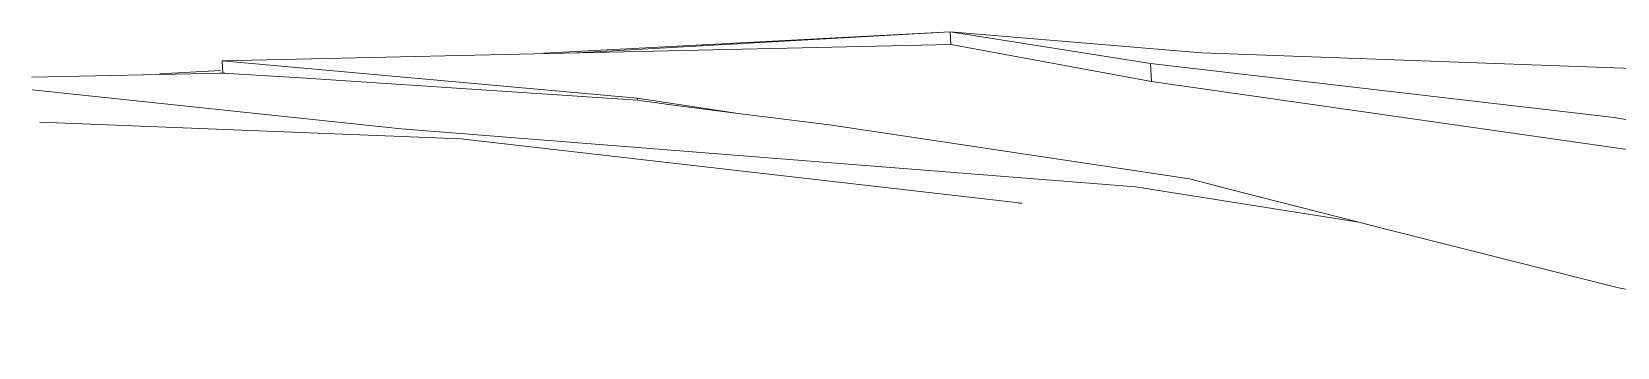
# Model space of a CAD drawing. Header units: inches. Extents: x 205 to 211, y -138 to -29.
# Drawn here: x 206.4196 to 206.633, y -137.5571 to -137.5147 of the extents above; entities that cross this region are included whole.
import ezdxf

# ---------------------------------------------------------------- set-up
doc = ezdxf.new("R2010")
doc.units = ezdxf.units.IN
doc.header["$MEASUREMENT"] = 0
doc.layers.add('C-BLDG-PADS', color=91, linetype='Continuous', lineweight=9)
doc.layers.add('C-TOPO', color=7, linetype='Continuous', lineweight=9)

msp = doc.modelspace()

# ---------------------------------------------------------------- linework, layer by layer
at = {"layer": 'C-BLDG-PADS'}
for p, q in [((206.54329, -137.51638), (206.44523, -137.51858)), ((206.57028, -137.52136), (206.54329, -137.51638)), ((206.44523, -137.51858), (206.5011, -137.52359)), ((206.44523, -137.51858), (206.44533, -137.52022)), ((206.63272, -137.53031), (206.57028, -137.52136)), ((206.5011, -137.52359), (206.51468, -137.52565)), ((206.5011, -137.52359), (206.50112, -137.52389)), ((206.68516, -137.53728), (206.63272, -137.53031)), ((206.63297, -137.54909), (206.67255, -137.55715))]:
    msp.add_line(p, q, dxfattribs=at)
at = {"layer": 'C-TOPO'}
for p, q in [((206.5432, -137.51466), (206.48851, -137.51757)), ((206.5432, -137.51466), (206.49297, -137.51751)), ((206.49297, -137.51751), (206.5432, -137.51466)), ((206.5432, -137.51466), (206.49297, -137.51751)), ((206.57701, -137.5175), (206.5432, -137.51466)), ((206.5432, -137.51466), (206.57015, -137.51895)), ((206.5432, -137.51466), (206.57701, -137.5175)), ((206.54329, -137.51638), (206.5432, -137.51466)), ((206.5432, -137.51466), (206.57015, -137.51895)), ((206.57015, -137.51895), (206.5432, -137.51466)), ((206.54329, -137.51638), (206.5432, -137.51466)), ((206.54329, -137.51638), (206.5432, -137.51466)), ((206.54329, -137.51638), (206.5432, -137.51466)), ((206.57701, -137.5175), (206.69708, -137.52188)), ((206.44533, -137.52022), (206.41961, -137.52076)), ((206.44502, -137.51988), (206.43684, -137.52031)), ((206.44415, -137.52028), (206.44555, -137.52021)), ((206.4558, -137.52085), (206.44533, -137.52022)), ((206.4558, -137.52085), (206.44533, -137.52022)), ((206.44533, -137.52022), (206.4558, -137.52085)), ((206.57015, -137.51895), (206.63253, -137.52621)), ((206.57015, -137.51895), (206.63253, -137.52621)), ((206.63253, -137.52621), (206.57015, -137.51895)), ((206.57028, -137.52136), (206.57015, -137.51895)), ((206.57028, -137.52136), (206.57015, -137.51895)), ((206.46931, -137.52775), (206.41968, -137.52247)), ((206.41968, -137.52247), (206.46931, -137.52775)), ((206.50112, -137.52389), (206.4558, -137.52085)), ((206.50112, -137.52389), (206.4558, -137.52085)), ((206.4558, -137.52085), (206.50112, -137.52389)), ((206.50595, -137.52455), (206.50112, -137.52389)), ((206.50595, -137.52455), (206.50112, -137.52389)), ((206.50112, -137.52389), (206.50595, -137.52455)), ((206.51468, -137.52565), (206.50595, -137.52455)), ((206.51468, -137.52565), (206.50595, -137.52455)), ((206.50595, -137.52455), (206.51468, -137.52565)), ((206.47734, -137.52907), (206.42069, -137.52683)), ((206.52659, -137.52714), (206.51468, -137.52565)), ((206.52659, -137.52714), (206.51468, -137.52565)), ((206.51468, -137.52565), (206.52659, -137.52714)), ((206.63253, -137.52621), (206.68507, -137.53513)), ((206.63253, -137.52621), (206.68507, -137.53513)), ((206.68507, -137.53513), (206.63253, -137.52621)), ((206.56814, -137.53553), (206.46931, -137.52775)), ((206.46931, -137.52775), (206.56814, -137.53553)), ((206.55282, -137.53775), (206.47733, -137.52906)), ((206.52697, -137.52721), (206.52659, -137.52714)), ((206.52697, -137.52721), (206.52659, -137.52714)), ((206.52659, -137.52714), (206.52697, -137.52721)), ((206.5754, -137.53448), (206.52697, -137.52721)), ((206.5754, -137.53448), (206.52697, -137.52721)), ((206.52697, -137.52721), (206.5754, -137.53448)), ((206.59819, -137.54031), (206.56814, -137.53553)), ((206.56814, -137.53553), (206.59819, -137.54031)), ((206.58231, -137.53625), (206.5754, -137.53448)), ((206.58231, -137.53625), (206.5754, -137.53448)), ((206.5754, -137.53448), (206.58231, -137.53625)), ((206.59819, -137.54031), (206.58231, -137.53625)), ((206.59819, -137.54031), (206.58231, -137.53625)), ((206.58231, -137.53625), (206.59819, -137.54031)), ((206.55282, -137.53775), (206.55246, -137.53773)), ((206.60109, -137.54105), (206.59819, -137.54031)), ((206.60109, -137.54105), (206.59819, -137.54031)), ((206.59819, -137.54031), (206.60109, -137.54105)), ((206.6047, -137.54196), (206.60109, -137.54105)), ((206.6047, -137.54196), (206.60109, -137.54105)), ((206.60109, -137.54105), (206.6047, -137.54196)), ((206.63297, -137.54909), (206.6047, -137.54196)), ((206.63297, -137.54909), (206.6047, -137.54196)), ((206.6047, -137.54196), (206.63297, -137.54909))]:
    msp.add_line(p, q, dxfattribs=at)

doc.saveas('drawing.dxf')
